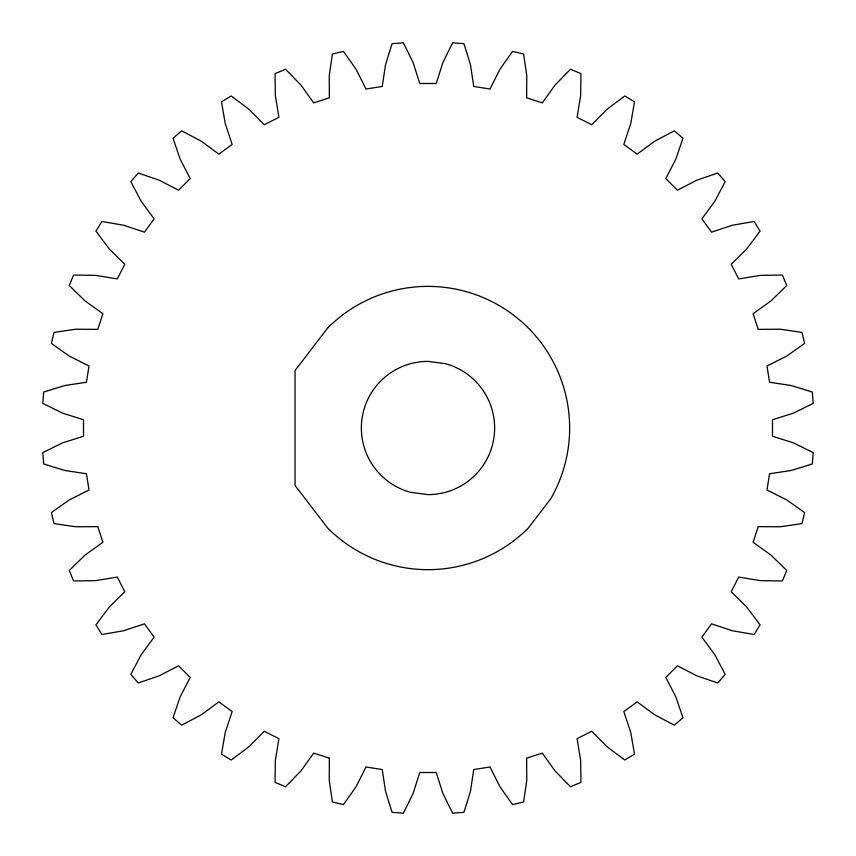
<?xml version="1.0" encoding="UTF-8"?>
<svg xmlns="http://www.w3.org/2000/svg" width="856" height="856" viewBox="0 0 856 856"><rect width="100%" height="100%" fill="white"/><g stroke="black" fill="none" stroke-linecap="round" stroke-linejoin="round"><path stroke-width="1.28" d="M329.367 758.191L329.228 780.191L332.374 801.954L343.427 804.608L356.117 786.643L365.983 766.976L382.236 769.555L385.542 791.297L392.059 812.312L403.379 813.2L413.106 793.469L419.772 772.508L436.228 772.508L442.894 793.469L452.621 813.2L463.941 812.312L470.458 791.297L473.764 769.555L490.017 766.976L499.883 786.643L512.573 804.608L523.626 801.954L526.772 780.191L526.633 758.191L542.287 753.109L555.105 770.978L570.449 786.739L580.946 782.395L580.646 760.395L577.072 738.696L591.742 731.227L607.193 746.871L624.816 760.042L634.499 754.104L630.765 732.426L623.842 711.55L637.153 701.877L654.872 714.91L674.335 725.16L682.97 717.788L675.887 696.955L665.786 677.428L677.428 665.786L696.955 675.887L717.788 682.97L725.16 674.335L714.91 654.872L701.877 637.153L711.55 623.842L732.426 630.765L754.104 634.499L760.042 624.816L746.871 607.193L731.227 591.742L738.696 577.072L760.395 580.646L782.395 580.946L786.739 570.449L770.978 555.105L753.109 542.287L758.191 526.633L780.191 526.772L801.954 523.626L804.608 512.573L786.643 499.883L766.976 490.017L769.555 473.764L791.297 470.458L812.312 463.941L813.2 452.621L793.469 442.894L772.508 436.228L772.508 419.772L793.469 413.106L813.2 403.379L812.312 392.059L791.297 385.542L769.555 382.236L766.976 365.983L786.643 356.117L804.608 343.427L801.954 332.374L780.191 329.228L758.191 329.367L753.109 313.713L770.978 300.895L786.739 285.551L782.395 275.054L760.395 275.354L738.696 278.928L731.227 264.258L746.871 248.807L760.042 231.184L754.104 221.501L732.426 225.235L711.55 232.158L701.877 218.847L714.91 201.128L725.16 181.665L717.788 173.03L696.955 180.113L677.428 190.214L665.786 178.572L675.887 159.045L682.97 138.212L674.335 130.84L654.872 141.09L637.153 154.123L623.842 144.45L630.765 123.574L634.499 101.896L624.816 95.958L607.193 109.129L591.742 124.773L577.072 117.304L580.646 95.605L580.946 73.605L570.449 69.261L555.105 85.022L542.287 102.891L526.633 97.809L526.772 75.809L523.626 54.046L512.573 51.392L499.883 69.357L490.017 89.024L473.764 86.445L470.458 64.703L463.941 43.688L452.621 42.8L442.894 62.531L436.228 83.492L419.772 83.492L413.106 62.531L403.379 42.8L392.059 43.688L385.542 64.703L382.236 86.445L365.983 89.024L356.117 69.357L343.427 51.392L332.374 54.046L329.228 75.809L329.367 97.809L313.713 102.891L300.895 85.022L285.551 69.261L275.054 73.605L275.354 95.605L278.928 117.304L264.258 124.773L248.807 109.129L231.184 95.958L221.501 101.896L225.235 123.574L232.158 144.45L218.847 154.123L201.128 141.09L181.665 130.84L173.03 138.212L180.113 159.045L190.214 178.572L178.572 190.214L159.045 180.113L138.212 173.03L130.84 181.665L141.09 201.128L154.123 218.847L144.45 232.158L123.574 225.235L101.896 221.501L95.958 231.184L109.129 248.807L124.773 264.258L117.304 278.928L95.605 275.354L73.605 275.054L69.261 285.551L85.022 300.895L102.891 313.713L97.809 329.367L75.809 329.228L54.046 332.374L51.392 343.427L69.357 356.117L89.024 365.983L86.445 382.236L64.703 385.542L43.688 392.059L42.8 403.379L62.531 413.106L83.492 419.772L83.492 436.228L62.531 442.894L42.8 452.621L43.688 463.941L64.703 470.458L86.445 473.764L89.024 490.017L69.357 499.883L51.392 512.573L54.046 523.626L75.809 526.772L97.809 526.633L102.891 542.287L85.022 555.105L69.261 570.449L73.605 580.946L95.605 580.646L117.304 577.072L124.773 591.742L109.129 607.193L95.958 624.816L101.896 634.499L123.574 630.765L144.45 623.842L154.123 637.153L141.09 654.872L130.84 674.335L138.212 682.97L159.045 675.887L178.572 665.786L190.214 677.428L180.113 696.955L173.03 717.788L181.665 725.16L201.128 714.91L218.847 701.877L232.158 711.55L225.235 732.426L221.501 754.104L231.184 760.042L248.807 746.871L264.258 731.227L278.928 738.696L275.354 760.395L275.054 782.395L285.551 786.739L300.895 770.978L313.713 753.109L329.367 758.191M327.827 327.827L295.031 370.552L295.031 485.448L327.827 528.173A141.679 141.679 0 0 0 528.173 528.173L550.697 498.834A141.679 141.679 0 0 0 327.827 327.827M445.248 363.64L428 361.371A66.629 66.629 0 0 0 410.752 492.361L428 494.629A66.629 66.629 0 0 0 445.248 363.64"/></g></svg>
